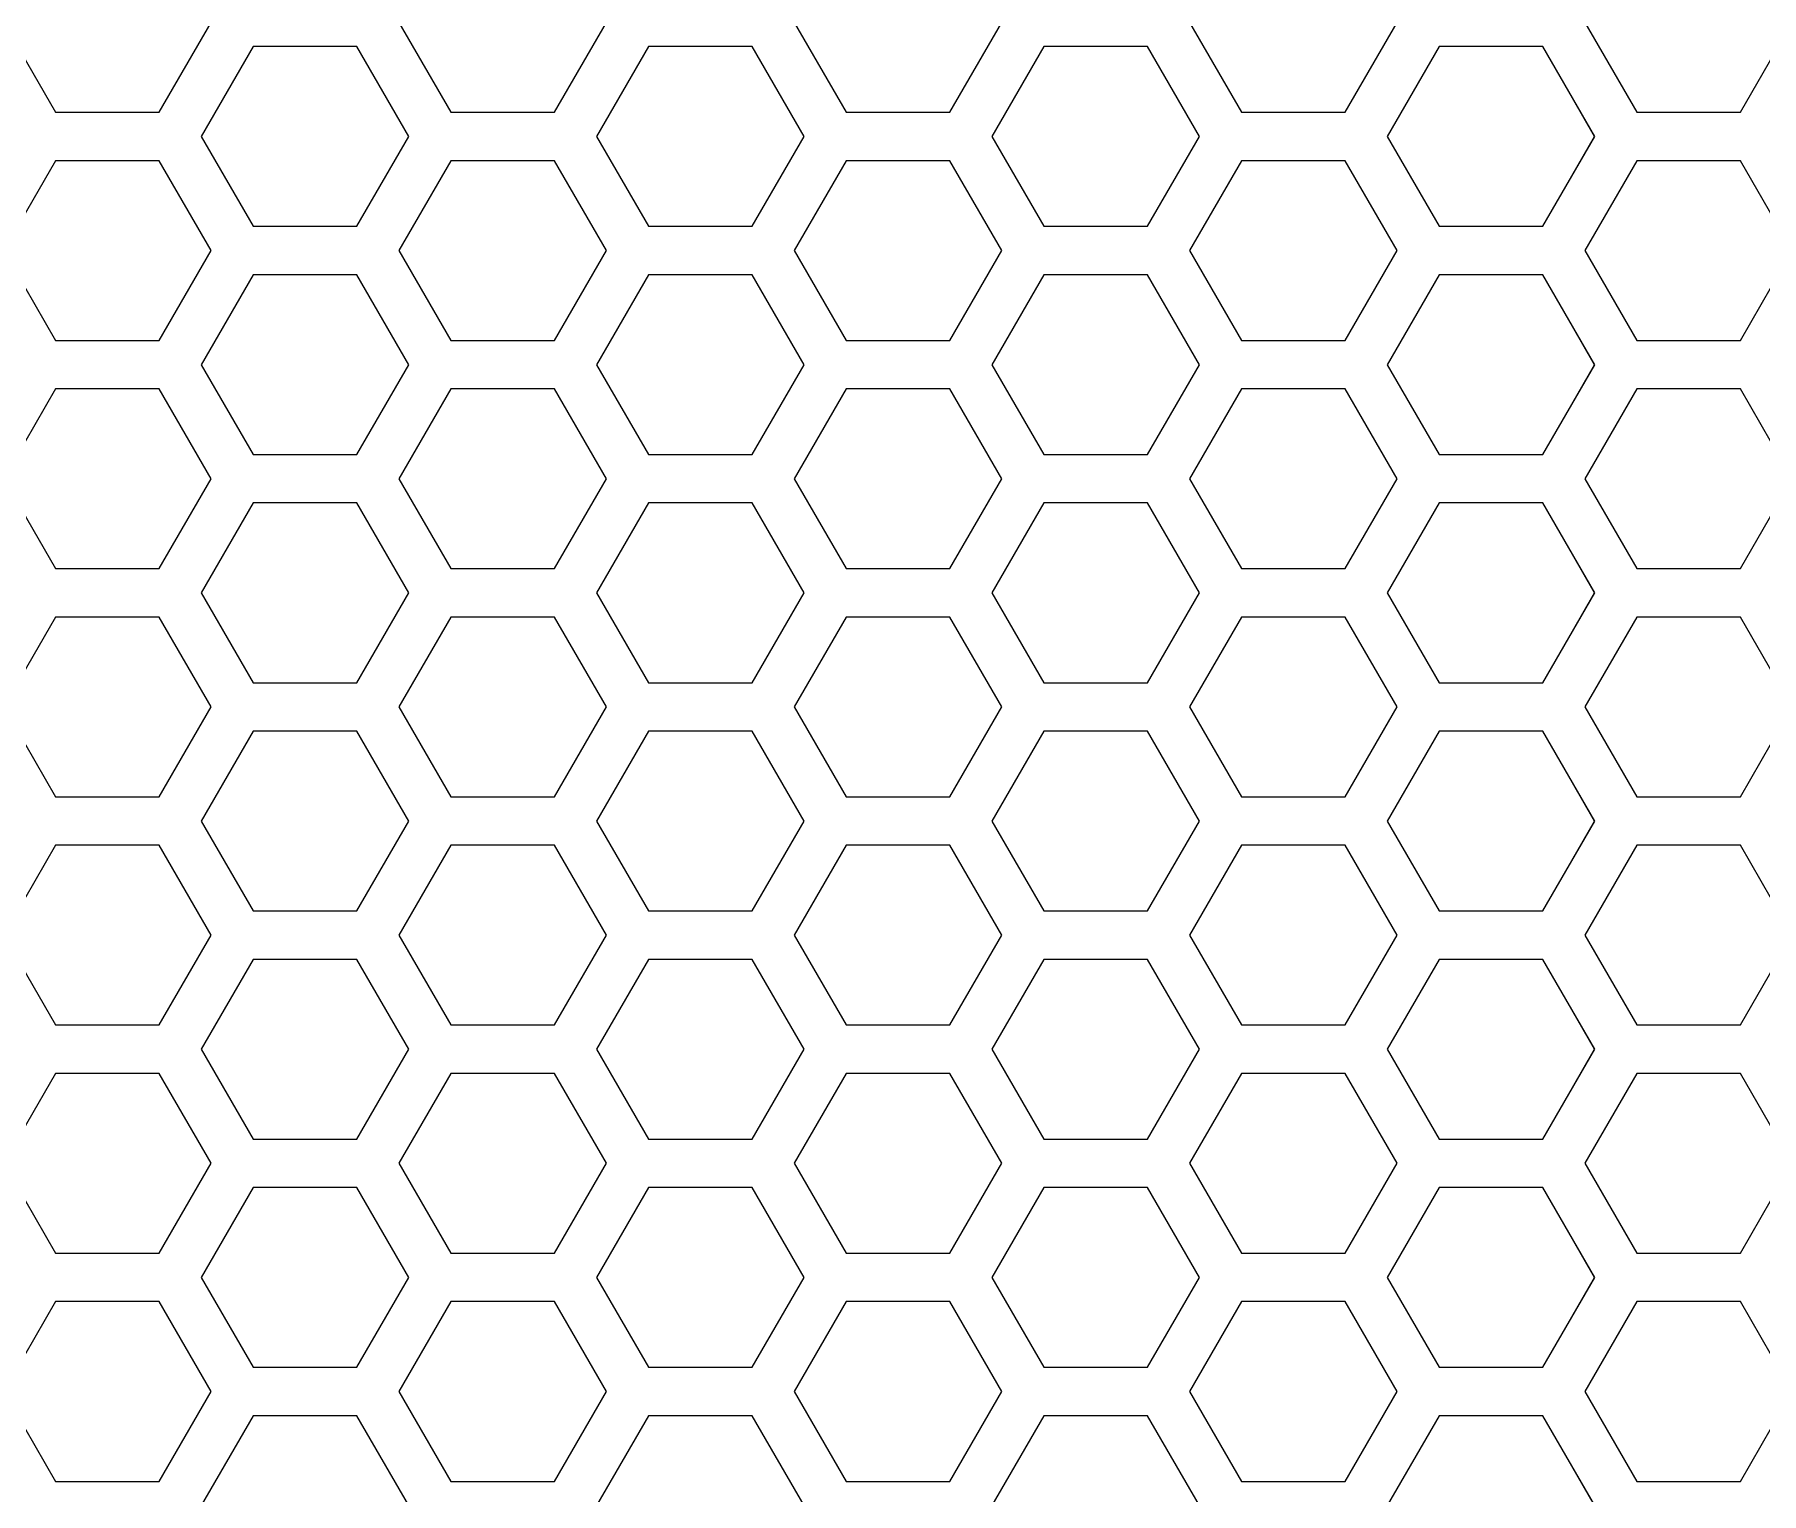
# Model space of a CAD drawing. Header units: millimetres. Extents: x 0 to 140, y -17 to 195.
# Drawn here: x 121.81 to 126.341, y 162.184 to 166.013 of the extents above; entities that cross this region are included whole.
import ezdxf

# ---------------------------------------------------------------- set-up
doc = ezdxf.new("R2010")
doc.units = ezdxf.units.MM
doc.layers.add('4203-42785_1_0', color=7, linetype='Continuous')

# ---------------------------------------------------------------- blocks, each defined once
blk = doc.blocks.new('a')
at = {"layer": '4203-42785_1_0', "color": 0, "linetype": 'ByBlock', "lineweight": 9}
for p, q in [((1507.2261, 474.2424), (1507.3328, 474.0575)), ((1507.5463, 474.0575), (1507.653, 474.2424)), ((1508.0394, 474.2424), (1508.1461, 474.0575)), ((1508.3595, 474.0575), (1508.4662, 474.2424)), ((1508.8527, 474.2424), (1508.9594, 474.0575)), ((1509.1728, 474.0575), (1509.2795, 474.2424)), ((1509.6659, 474.2424), (1509.7726, 474.0575)), ((1509.9861, 474.0575), (1510.0928, 474.2424)), ((1511.2925, 474.2424), (1511.3992, 474.0575)), ((1511.6126, 474.0575), (1511.7193, 474.2424)), ((1512.1057, 474.2424), (1512.2124, 474.0575)), ((1512.4259, 474.0575), (1512.5326, 474.2424)), ((1512.919, 474.2424), (1513.0257, 474.0575)), ((1513.2391, 474.0575), (1513.3458, 474.2424)), ((1513.7322, 474.2424), (1513.8389, 474.0575)), ((1514.0523, 474.0575), (1514.1591, 474.2424)), ((1514.5455, 474.2424), (1514.6522, 474.0575)), ((1514.8656, 474.0575), (1514.9724, 474.2424)), ((1506.9262, 474.1925), (1506.8194, 474.0076)), ((1507.1396, 474.1925), (1506.9262, 474.1925)), ((1507.2464, 474.0076), (1507.1396, 474.1925)), ((1507.7395, 474.1925), (1507.6327, 474.0076)), ((1507.9529, 474.1925), (1507.7395, 474.1925)), ((1508.0596, 474.0076), (1507.9529, 474.1925)), ((1508.5527, 474.1925), (1508.446, 474.0076)), ((1508.7661, 474.1925), (1508.5527, 474.1925)), ((1508.8728, 474.0076), (1508.7661, 474.1925)), ((1509.366, 474.1925), (1509.2593, 474.0076)), ((1509.5794, 474.1925), (1509.366, 474.1925)), ((1509.6862, 474.0076), (1509.5794, 474.1925)), ((1511.8058, 474.1925), (1511.6991, 474.0076)), ((1512.0192, 474.1925), (1511.8058, 474.1925)), ((1512.1259, 474.0076), (1512.0192, 474.1925)), ((1512.6191, 474.1925), (1512.5124, 474.0076)), ((1512.8325, 474.1925), (1512.6191, 474.1925)), ((1512.9393, 474.0076), (1512.8325, 474.1925)), ((1513.4323, 474.1925), (1513.3256, 474.0076)), ((1513.6457, 474.1925), (1513.4323, 474.1925)), ((1513.7524, 474.0076), (1513.6457, 474.1925)), ((1514.2456, 474.1925), (1514.1389, 474.0076)), ((1514.459, 474.1925), (1514.2456, 474.1925)), ((1514.5657, 474.0076), (1514.459, 474.1925)), ((1507.3328, 474.0575), (1507.5463, 474.0575)), ((1508.1461, 474.0575), (1508.3595, 474.0575)), ((1508.9594, 474.0575), (1509.1728, 474.0575)), ((1509.7726, 474.0575), (1509.9861, 474.0575)), ((1511.3992, 474.0575), (1511.6126, 474.0575)), ((1512.2124, 474.0575), (1512.4259, 474.0575)), ((1513.0257, 474.0575), (1513.2391, 474.0575)), ((1513.8389, 474.0575), (1514.0523, 474.0575)), ((1514.6522, 474.0575), (1514.8656, 474.0575)), ((1506.8194, 474.0076), (1506.9262, 473.8227)), ((1507.1396, 473.8227), (1507.2464, 474.0076)), ((1507.6327, 474.0076), (1507.7395, 473.8227)), ((1507.9529, 473.8227), (1508.0596, 474.0076)), ((1508.446, 474.0076), (1508.5527, 473.8227)), ((1508.7661, 473.8227), (1508.8728, 474.0076)), ((1509.2593, 474.0076), (1509.366, 473.8227)), ((1509.5794, 473.8227), (1509.6862, 474.0076)), ((1511.6991, 474.0076), (1511.8058, 473.8227)), ((1512.0192, 473.8227), (1512.1259, 474.0076)), ((1512.5124, 474.0076), (1512.6191, 473.8227)), ((1512.8325, 473.8227), (1512.9393, 474.0076)), ((1513.3256, 474.0076), (1513.4323, 473.8227)), ((1513.6457, 473.8227), (1513.7524, 474.0076)), ((1514.1389, 474.0076), (1514.2456, 473.8227)), ((1514.459, 473.8227), (1514.5657, 474.0076)), ((1507.3328, 473.9577), (1507.2261, 473.7728)), ((1507.5463, 473.9577), (1507.3328, 473.9577)), ((1507.653, 473.7728), (1507.5463, 473.9577)), ((1508.1461, 473.9577), (1508.0394, 473.7728)), ((1508.3595, 473.9577), (1508.1461, 473.9577)), ((1508.4662, 473.7728), (1508.3595, 473.9577)), ((1508.9594, 473.9577), (1508.8527, 473.7728)), ((1509.1728, 473.9577), (1508.9594, 473.9577)), ((1509.2795, 473.7728), (1509.1728, 473.9577)), ((1509.7726, 473.9577), (1509.6659, 473.7728)), ((1509.9861, 473.9577), (1509.7726, 473.9577)), ((1510.0928, 473.7728), (1509.9861, 473.9577)), ((1511.3992, 473.9577), (1511.2925, 473.7728)), ((1511.6126, 473.9577), (1511.3992, 473.9577)), ((1511.7193, 473.7728), (1511.6126, 473.9577)), ((1512.2124, 473.9577), (1512.1057, 473.7728)), ((1512.4259, 473.9577), (1512.2124, 473.9577)), ((1512.5326, 473.7728), (1512.4259, 473.9577)), ((1513.0257, 473.9577), (1512.919, 473.7728)), ((1513.2391, 473.9577), (1513.0257, 473.9577)), ((1513.3458, 473.7728), (1513.2391, 473.9577)), ((1513.8389, 473.9577), (1513.7322, 473.7728)), ((1514.0523, 473.9577), (1513.8389, 473.9577)), ((1514.1591, 473.7728), (1514.0523, 473.9577)), ((1514.6522, 473.9577), (1514.5455, 473.7728)), ((1514.8656, 473.9577), (1514.6522, 473.9577)), ((1514.9724, 473.7728), (1514.8656, 473.9577)), ((1506.9262, 473.8227), (1507.1396, 473.8227)), ((1507.7395, 473.8227), (1507.9529, 473.8227)), ((1508.5527, 473.8227), (1508.7661, 473.8227)), ((1509.366, 473.8227), (1509.5794, 473.8227)), ((1511.8058, 473.8227), (1512.0192, 473.8227)), ((1512.6191, 473.8227), (1512.8325, 473.8227)), ((1513.4323, 473.8227), (1513.6457, 473.8227)), ((1514.2456, 473.8227), (1514.459, 473.8227)), ((1507.2261, 473.7728), (1507.3328, 473.588)), ((1507.5463, 473.588), (1507.653, 473.7728)), ((1508.0394, 473.7728), (1508.1461, 473.588)), ((1508.3595, 473.588), (1508.4662, 473.7728)), ((1508.8527, 473.7728), (1508.9594, 473.588)), ((1509.1728, 473.588), (1509.2795, 473.7728)), ((1509.6659, 473.7728), (1509.7726, 473.588)), ((1509.9861, 473.588), (1510.0928, 473.7728)), ((1511.2925, 473.7728), (1511.3992, 473.588)), ((1511.6126, 473.588), (1511.7193, 473.7728)), ((1512.1057, 473.7728), (1512.2124, 473.588)), ((1512.4259, 473.588), (1512.5326, 473.7728)), ((1512.919, 473.7728), (1513.0257, 473.588)), ((1513.2391, 473.588), (1513.3458, 473.7728)), ((1513.7322, 473.7728), (1513.8389, 473.588)), ((1514.0523, 473.588), (1514.1591, 473.7728)), ((1514.5455, 473.7728), (1514.6522, 473.588)), ((1514.8656, 473.588), (1514.9724, 473.7728)), ((1506.9262, 473.7229), (1506.8194, 473.538)), ((1507.1396, 473.7229), (1506.9262, 473.7229)), ((1507.2464, 473.538), (1507.1396, 473.7229)), ((1507.7395, 473.7229), (1507.6327, 473.538)), ((1507.9529, 473.7229), (1507.7395, 473.7229)), ((1508.0596, 473.538), (1507.9529, 473.7229)), ((1508.5527, 473.7229), (1508.446, 473.538)), ((1508.7661, 473.7229), (1508.5527, 473.7229)), ((1508.8728, 473.538), (1508.7661, 473.7229)), ((1509.366, 473.7229), (1509.2593, 473.538)), ((1509.5794, 473.7229), (1509.366, 473.7229)), ((1509.6862, 473.538), (1509.5794, 473.7229)), ((1511.8058, 473.7229), (1511.6991, 473.538)), ((1512.0192, 473.7229), (1511.8058, 473.7229)), ((1512.1259, 473.538), (1512.0192, 473.7229)), ((1512.6191, 473.7229), (1512.5124, 473.538)), ((1512.8325, 473.7229), (1512.6191, 473.7229)), ((1512.9393, 473.538), (1512.8325, 473.7229)), ((1513.4323, 473.7229), (1513.3256, 473.538)), ((1513.6457, 473.7229), (1513.4323, 473.7229)), ((1513.7524, 473.538), (1513.6457, 473.7229)), ((1514.2456, 473.7229), (1514.1389, 473.538)), ((1514.459, 473.7229), (1514.2456, 473.7229)), ((1514.5657, 473.538), (1514.459, 473.7229)), ((1507.3328, 473.588), (1507.5463, 473.588)), ((1508.1461, 473.588), (1508.3595, 473.588)), ((1508.9594, 473.588), (1509.1728, 473.588)), ((1509.7726, 473.588), (1509.9861, 473.588)), ((1511.3992, 473.588), (1511.6126, 473.588)), ((1512.2124, 473.588), (1512.4259, 473.588)), ((1513.0257, 473.588), (1513.2391, 473.588)), ((1513.8389, 473.588), (1514.0523, 473.588)), ((1514.6522, 473.588), (1514.8656, 473.588)), ((1506.8194, 473.538), (1506.9262, 473.3532)), ((1507.1396, 473.3532), (1507.2464, 473.538)), ((1507.6327, 473.538), (1507.7395, 473.3532)), ((1507.9529, 473.3532), (1508.0596, 473.538)), ((1508.446, 473.538), (1508.5527, 473.3532)), ((1508.7661, 473.3532), (1508.8728, 473.538)), ((1509.2593, 473.538), (1509.366, 473.3532)), ((1509.5794, 473.3532), (1509.6862, 473.538)), ((1511.6991, 473.538), (1511.8058, 473.3532)), ((1512.0192, 473.3532), (1512.1259, 473.538)), ((1512.5124, 473.538), (1512.6191, 473.3532)), ((1512.8325, 473.3532), (1512.9393, 473.538)), ((1513.3256, 473.538), (1513.4323, 473.3532)), ((1513.6457, 473.3532), (1513.7524, 473.538)), ((1514.1389, 473.538), (1514.2456, 473.3532)), ((1514.459, 473.3532), (1514.5657, 473.538)), ((1507.3328, 473.4881), (1507.2261, 473.3033)), ((1507.5463, 473.4881), (1507.3328, 473.4881)), ((1507.653, 473.3033), (1507.5463, 473.4881)), ((1508.1461, 473.4881), (1508.0394, 473.3033)), ((1508.3595, 473.4881), (1508.1461, 473.4881)), ((1508.4662, 473.3033), (1508.3595, 473.4881)), ((1508.9594, 473.4881), (1508.8527, 473.3033)), ((1509.1728, 473.4881), (1508.9594, 473.4881)), ((1509.2795, 473.3033), (1509.1728, 473.4881)), ((1509.7726, 473.4881), (1509.6659, 473.3033)), ((1509.9861, 473.4881), (1509.7726, 473.4881)), ((1510.0928, 473.3033), (1509.9861, 473.4881)), ((1511.3992, 473.4881), (1511.2925, 473.3033)), ((1511.6126, 473.4881), (1511.3992, 473.4881)), ((1511.7193, 473.3033), (1511.6126, 473.4881)), ((1512.2124, 473.4881), (1512.1057, 473.3033)), ((1512.4259, 473.4881), (1512.2124, 473.4881)), ((1512.5326, 473.3033), (1512.4259, 473.4881)), ((1513.0257, 473.4881), (1512.919, 473.3033)), ((1513.2391, 473.4881), (1513.0257, 473.4881)), ((1513.3458, 473.3033), (1513.2391, 473.4881)), ((1513.8389, 473.4881), (1513.7322, 473.3033)), ((1514.0523, 473.4881), (1513.8389, 473.4881)), ((1514.1591, 473.3033), (1514.0523, 473.4881)), ((1514.6522, 473.4881), (1514.5455, 473.3033)), ((1514.8656, 473.4881), (1514.6522, 473.4881)), ((1514.9724, 473.3033), (1514.8656, 473.4881)), ((1506.9262, 473.3532), (1507.1396, 473.3532)), ((1507.7395, 473.3532), (1507.9529, 473.3532)), ((1508.5527, 473.3532), (1508.7661, 473.3532)), ((1509.366, 473.3532), (1509.5794, 473.3532)), ((1511.8058, 473.3532), (1512.0192, 473.3532)), ((1512.6191, 473.3532), (1512.8325, 473.3532)), ((1513.4323, 473.3532), (1513.6457, 473.3532)), ((1514.2456, 473.3532), (1514.459, 473.3532)), ((1507.2261, 473.3033), (1507.3328, 473.1184)), ((1507.5463, 473.1184), (1507.653, 473.3033)), ((1508.0394, 473.3033), (1508.1461, 473.1184)), ((1508.3595, 473.1184), (1508.4662, 473.3033)), ((1508.8527, 473.3033), (1508.9594, 473.1184)), ((1509.1728, 473.1184), (1509.2795, 473.3033)), ((1509.6659, 473.3033), (1509.7726, 473.1184)), ((1509.9861, 473.1184), (1510.0928, 473.3033)), ((1511.2925, 473.3033), (1511.3992, 473.1184)), ((1511.6126, 473.1184), (1511.7193, 473.3033)), ((1512.1057, 473.3033), (1512.2124, 473.1184)), ((1512.4259, 473.1184), (1512.5326, 473.3033)), ((1512.919, 473.3033), (1513.0257, 473.1184)), ((1513.2391, 473.1184), (1513.3458, 473.3033)), ((1513.7322, 473.3033), (1513.8389, 473.1184)), ((1514.0523, 473.1184), (1514.1591, 473.3033)), ((1514.5455, 473.3033), (1514.6522, 473.1184)), ((1514.8656, 473.1184), (1514.9724, 473.3033)), ((1506.9262, 473.2534), (1506.8194, 473.0685)), ((1507.1396, 473.2534), (1506.9262, 473.2534)), ((1507.2464, 473.0685), (1507.1396, 473.2534)), ((1507.7395, 473.2534), (1507.6327, 473.0685)), ((1507.9529, 473.2534), (1507.7395, 473.2534)), ((1508.0596, 473.0685), (1507.9529, 473.2534)), ((1508.5527, 473.2534), (1508.446, 473.0685)), ((1508.7661, 473.2534), (1508.5527, 473.2534)), ((1508.8728, 473.0685), (1508.7661, 473.2534)), ((1509.366, 473.2534), (1509.2593, 473.0685)), ((1509.5794, 473.2534), (1509.366, 473.2534)), ((1509.6862, 473.0685), (1509.5794, 473.2534)), ((1511.8058, 473.2534), (1511.6991, 473.0685)), ((1512.0192, 473.2534), (1511.8058, 473.2534)), ((1512.1259, 473.0685), (1512.0192, 473.2534)), ((1512.6191, 473.2534), (1512.5124, 473.0685)), ((1512.8325, 473.2534), (1512.6191, 473.2534)), ((1512.9393, 473.0685), (1512.8325, 473.2534)), ((1513.4323, 473.2534), (1513.3256, 473.0685)), ((1513.6457, 473.2534), (1513.4323, 473.2534)), ((1513.7524, 473.0685), (1513.6457, 473.2534)), ((1514.2456, 473.2534), (1514.1389, 473.0685)), ((1514.459, 473.2534), (1514.2456, 473.2534)), ((1514.5657, 473.0685), (1514.459, 473.2534)), ((1507.3328, 473.1184), (1507.5463, 473.1184)), ((1508.1461, 473.1184), (1508.3595, 473.1184)), ((1508.9594, 473.1184), (1509.1728, 473.1184)), ((1509.7726, 473.1184), (1509.9861, 473.1184)), ((1511.3992, 473.1184), (1511.6126, 473.1184)), ((1512.2124, 473.1184), (1512.4259, 473.1184)), ((1513.0257, 473.1184), (1513.2391, 473.1184)), ((1513.8389, 473.1184), (1514.0523, 473.1184)), ((1514.6522, 473.1184), (1514.8656, 473.1184)), ((1506.8194, 473.0685), (1506.9262, 472.8836)), ((1507.1396, 472.8836), (1507.2464, 473.0685)), ((1507.6327, 473.0685), (1507.7395, 472.8836)), ((1507.9529, 472.8836), (1508.0596, 473.0685)), ((1508.446, 473.0685), (1508.5527, 472.8836)), ((1508.7661, 472.8836), (1508.8728, 473.0685)), ((1509.2593, 473.0685), (1509.366, 472.8836)), ((1509.5794, 472.8836), (1509.6862, 473.0685)), ((1511.6991, 473.0685), (1511.8058, 472.8836)), ((1512.0192, 472.8836), (1512.1259, 473.0685)), ((1512.5124, 473.0685), (1512.6191, 472.8836)), ((1512.8325, 472.8836), (1512.9393, 473.0685)), ((1513.3256, 473.0685), (1513.4323, 472.8836)), ((1513.6457, 472.8836), (1513.7524, 473.0685)), ((1514.1389, 473.0685), (1514.2456, 472.8836)), ((1514.459, 472.8836), (1514.5657, 473.0685)), ((1507.3328, 473.0186), (1507.2261, 472.8337)), ((1507.5463, 473.0186), (1507.3328, 473.0186)), ((1507.653, 472.8337), (1507.5463, 473.0186)), ((1508.1461, 473.0186), (1508.0394, 472.8337)), ((1508.3595, 473.0186), (1508.1461, 473.0186)), ((1508.4662, 472.8337), (1508.3595, 473.0186)), ((1508.9594, 473.0186), (1508.8527, 472.8337)), ((1509.1728, 473.0186), (1508.9594, 473.0186)), ((1509.2795, 472.8337), (1509.1728, 473.0186)), ((1509.7726, 473.0186), (1509.6659, 472.8337)), ((1509.9861, 473.0186), (1509.7726, 473.0186)), ((1510.0928, 472.8337), (1509.9861, 473.0186)), ((1511.3992, 473.0186), (1511.2925, 472.8337)), ((1511.6126, 473.0186), (1511.3992, 473.0186)), ((1511.7193, 472.8337), (1511.6126, 473.0186)), ((1512.2124, 473.0186), (1512.1057, 472.8337)), ((1512.4259, 473.0186), (1512.2124, 473.0186)), ((1512.5326, 472.8337), (1512.4259, 473.0186)), ((1513.0257, 473.0186), (1512.919, 472.8337)), ((1513.2391, 473.0186), (1513.0257, 473.0186)), ((1513.3458, 472.8337), (1513.2391, 473.0186)), ((1513.8389, 473.0186), (1513.7322, 472.8337)), ((1514.0523, 473.0186), (1513.8389, 473.0186)), ((1514.1591, 472.8337), (1514.0523, 473.0186)), ((1514.6522, 473.0186), (1514.5455, 472.8337)), ((1514.8656, 473.0186), (1514.6522, 473.0186)), ((1514.9724, 472.8337), (1514.8656, 473.0186)), ((1506.9262, 472.8836), (1507.1396, 472.8836)), ((1507.7395, 472.8836), (1507.9529, 472.8836)), ((1508.5527, 472.8836), (1508.7661, 472.8836)), ((1509.366, 472.8836), (1509.5794, 472.8836)), ((1511.8058, 472.8836), (1512.0192, 472.8836)), ((1512.6191, 472.8836), (1512.8325, 472.8836)), ((1513.4323, 472.8836), (1513.6457, 472.8836)), ((1514.2456, 472.8836), (1514.459, 472.8836)), ((1507.2261, 472.8337), (1507.3328, 472.6489)), ((1507.5463, 472.6489), (1507.653, 472.8337)), ((1508.0394, 472.8337), (1508.1461, 472.6489)), ((1508.3595, 472.6489), (1508.4662, 472.8337)), ((1508.8527, 472.8337), (1508.9594, 472.6489)), ((1509.1728, 472.6489), (1509.2795, 472.8337)), ((1509.6659, 472.8337), (1509.7726, 472.6489)), ((1509.9861, 472.6489), (1510.0928, 472.8337)), ((1511.2925, 472.8337), (1511.3992, 472.6489)), ((1511.6126, 472.6489), (1511.7193, 472.8337)), ((1512.1057, 472.8337), (1512.2124, 472.6489)), ((1512.4259, 472.6489), (1512.5326, 472.8337)), ((1512.919, 472.8337), (1513.0257, 472.6489)), ((1513.2391, 472.6489), (1513.3458, 472.8337)), ((1513.7322, 472.8337), (1513.8389, 472.6489)), ((1514.0523, 472.6489), (1514.1591, 472.8337)), ((1514.5455, 472.8337), (1514.6522, 472.6489)), ((1514.8656, 472.6489), (1514.9724, 472.8337)), ((1506.9262, 472.7838), (1506.8194, 472.599)), ((1507.1396, 472.7838), (1506.9262, 472.7838)), ((1507.2464, 472.599), (1507.1396, 472.7838)), ((1507.7395, 472.7838), (1507.6327, 472.599)), ((1507.9529, 472.7838), (1507.7395, 472.7838)), ((1508.0596, 472.599), (1507.9529, 472.7838)), ((1508.5527, 472.7838), (1508.446, 472.599)), ((1508.7661, 472.7838), (1508.5527, 472.7838)), ((1508.8728, 472.599), (1508.7661, 472.7838)), ((1509.366, 472.7838), (1509.2593, 472.599)), ((1509.5794, 472.7838), (1509.366, 472.7838)), ((1509.6862, 472.599), (1509.5794, 472.7838)), ((1511.8058, 472.7838), (1511.6991, 472.599)), ((1512.0192, 472.7838), (1511.8058, 472.7838)), ((1512.1259, 472.599), (1512.0192, 472.7838)), ((1512.6191, 472.7838), (1512.5124, 472.599)), ((1512.8325, 472.7838), (1512.6191, 472.7838)), ((1512.9393, 472.599), (1512.8325, 472.7838)), ((1513.4323, 472.7838), (1513.3256, 472.599)), ((1513.6457, 472.7838), (1513.4323, 472.7838)), ((1513.7524, 472.599), (1513.6457, 472.7838)), ((1514.2456, 472.7838), (1514.1389, 472.599)), ((1514.459, 472.7838), (1514.2456, 472.7838)), ((1514.5657, 472.599), (1514.459, 472.7838)), ((1507.3328, 472.6489), (1507.5463, 472.6489)), ((1508.1461, 472.6489), (1508.3595, 472.6489)), ((1508.9594, 472.6489), (1509.1728, 472.6489)), ((1509.7726, 472.6489), (1509.9861, 472.6489)), ((1511.3992, 472.6489), (1511.6126, 472.6489)), ((1512.2124, 472.6489), (1512.4259, 472.6489)), ((1513.0257, 472.6489), (1513.2391, 472.6489)), ((1513.8389, 472.6489), (1514.0523, 472.6489)), ((1514.6522, 472.6489), (1514.8656, 472.6489)), ((1506.8194, 472.599), (1506.9262, 472.4141)), ((1507.1396, 472.4141), (1507.2464, 472.599)), ((1507.6327, 472.599), (1507.7395, 472.4141)), ((1507.9529, 472.4141), (1508.0596, 472.599)), ((1508.446, 472.599), (1508.5527, 472.4141)), ((1508.7661, 472.4141), (1508.8728, 472.599)), ((1509.2593, 472.599), (1509.366, 472.4141)), ((1509.5794, 472.4141), (1509.6862, 472.599)), ((1511.6991, 472.599), (1511.8058, 472.4141)), ((1512.0192, 472.4141), (1512.1259, 472.599)), ((1512.5124, 472.599), (1512.6191, 472.4141)), ((1512.8325, 472.4141), (1512.9393, 472.599)), ((1513.3256, 472.599), (1513.4323, 472.4141)), ((1513.6457, 472.4141), (1513.7524, 472.599)), ((1514.1389, 472.599), (1514.2456, 472.4141)), ((1514.459, 472.4141), (1514.5657, 472.599)), ((1507.3328, 472.5491), (1507.2261, 472.3642)), ((1507.5463, 472.5491), (1507.3328, 472.5491)), ((1507.653, 472.3642), (1507.5463, 472.5491)), ((1508.1461, 472.5491), (1508.0394, 472.3642)), ((1508.3595, 472.5491), (1508.1461, 472.5491)), ((1508.4662, 472.3642), (1508.3595, 472.5491)), ((1508.9594, 472.5491), (1508.8527, 472.3642)), ((1509.1728, 472.5491), (1508.9594, 472.5491)), ((1509.2795, 472.3642), (1509.1728, 472.5491)), ((1509.7726, 472.5491), (1509.6659, 472.3642)), ((1509.9861, 472.5491), (1509.7726, 472.5491)), ((1510.0928, 472.3642), (1509.9861, 472.5491)), ((1511.3992, 472.5491), (1511.2925, 472.3642)), ((1511.6126, 472.5491), (1511.3992, 472.5491)), ((1511.7193, 472.3642), (1511.6126, 472.5491)), ((1512.2124, 472.5491), (1512.1057, 472.3642)), ((1512.4259, 472.5491), (1512.2124, 472.5491)), ((1512.5326, 472.3642), (1512.4259, 472.5491)), ((1513.0257, 472.5491), (1512.919, 472.3642)), ((1513.2391, 472.5491), (1513.0257, 472.5491)), ((1513.3458, 472.3642), (1513.2391, 472.5491)), ((1513.8389, 472.5491), (1513.7322, 472.3642)), ((1514.0523, 472.5491), (1513.8389, 472.5491)), ((1514.1591, 472.3642), (1514.0523, 472.5491)), ((1514.6522, 472.5491), (1514.5455, 472.3642)), ((1514.8656, 472.5491), (1514.6522, 472.5491)), ((1514.9724, 472.3642), (1514.8656, 472.5491)), ((1506.9262, 472.4141), (1507.1396, 472.4141)), ((1507.7395, 472.4141), (1507.9529, 472.4141)), ((1508.5527, 472.4141), (1508.7661, 472.4141)), ((1509.366, 472.4141), (1509.5794, 472.4141)), ((1511.8058, 472.4141), (1512.0192, 472.4141)), ((1512.6191, 472.4141), (1512.8325, 472.4141)), ((1513.4323, 472.4141), (1513.6457, 472.4141)), ((1514.2456, 472.4141), (1514.459, 472.4141)), ((1507.2261, 472.3642), (1507.3328, 472.1793)), ((1507.5463, 472.1793), (1507.653, 472.3642)), ((1508.0394, 472.3642), (1508.1461, 472.1793)), ((1508.3595, 472.1793), (1508.4662, 472.3642)), ((1508.8527, 472.3642), (1508.9594, 472.1793)), ((1509.1728, 472.1793), (1509.2795, 472.3642)), ((1509.6659, 472.3642), (1509.7726, 472.1793)), ((1509.9861, 472.1793), (1510.0928, 472.3642)), ((1511.2925, 472.3642), (1511.3992, 472.1793)), ((1511.6126, 472.1793), (1511.7193, 472.3642)), ((1512.1057, 472.3642), (1512.2124, 472.1793)), ((1512.4259, 472.1793), (1512.5326, 472.3642)), ((1512.919, 472.3642), (1513.0257, 472.1793)), ((1513.2391, 472.1793), (1513.3458, 472.3642)), ((1513.7322, 472.3642), (1513.8389, 472.1793)), ((1514.0523, 472.1793), (1514.1591, 472.3642)), ((1514.5455, 472.3642), (1514.6522, 472.1793)), ((1514.8656, 472.1793), (1514.9724, 472.3642)), ((1506.9262, 472.3143), (1506.8194, 472.1294)), ((1507.1396, 472.3143), (1506.9262, 472.3143)), ((1507.2464, 472.1294), (1507.1396, 472.3143)), ((1507.7395, 472.3143), (1507.6327, 472.1294)), ((1507.9529, 472.3143), (1507.7395, 472.3143)), ((1508.0596, 472.1294), (1507.9529, 472.3143)), ((1508.5527, 472.3143), (1508.446, 472.1294)), ((1508.7661, 472.3143), (1508.5527, 472.3143)), ((1508.8728, 472.1294), (1508.7661, 472.3143)), ((1509.366, 472.3143), (1509.2593, 472.1294)), ((1509.5794, 472.3143), (1509.366, 472.3143)), ((1509.6862, 472.1294), (1509.5794, 472.3143)), ((1511.8058, 472.3143), (1511.6991, 472.1294)), ((1512.0192, 472.3143), (1511.8058, 472.3143)), ((1512.1259, 472.1294), (1512.0192, 472.3143)), ((1512.6191, 472.3143), (1512.5124, 472.1294)), ((1512.8325, 472.3143), (1512.6191, 472.3143)), ((1512.9393, 472.1294), (1512.8325, 472.3143)), ((1513.4323, 472.3143), (1513.3256, 472.1294)), ((1513.6457, 472.3143), (1513.4323, 472.3143)), ((1513.7524, 472.1294), (1513.6457, 472.3143)), ((1514.2456, 472.3143), (1514.1389, 472.1294)), ((1514.459, 472.3143), (1514.2456, 472.3143)), ((1514.5657, 472.1294), (1514.459, 472.3143)), ((1507.3328, 472.1793), (1507.5463, 472.1793)), ((1508.1461, 472.1793), (1508.3595, 472.1793)), ((1508.9594, 472.1793), (1509.1728, 472.1793)), ((1509.7726, 472.1793), (1509.9861, 472.1793)), ((1511.3992, 472.1793), (1511.6126, 472.1793)), ((1512.2124, 472.1793), (1512.4259, 472.1793)), ((1513.0257, 472.1793), (1513.2391, 472.1793)), ((1513.8389, 472.1793), (1514.0523, 472.1793)), ((1514.6522, 472.1793), (1514.8656, 472.1793)), ((1506.8194, 472.1294), (1506.9262, 471.9446)), ((1507.1396, 471.9446), (1507.2464, 472.1294)), ((1507.6327, 472.1294), (1507.7395, 471.9446)), ((1507.9529, 471.9446), (1508.0596, 472.1294)), ((1508.446, 472.1294), (1508.5527, 471.9446)), ((1508.7661, 471.9446), (1508.8728, 472.1294)), ((1509.2593, 472.1294), (1509.366, 471.9446)), ((1509.5794, 471.9446), (1509.6862, 472.1294)), ((1511.6991, 472.1294), (1511.8058, 471.9446)), ((1512.0192, 471.9446), (1512.1259, 472.1294)), ((1512.5124, 472.1294), (1512.6191, 471.9446)), ((1512.8325, 471.9446), (1512.9393, 472.1294)), ((1513.3256, 472.1294), (1513.4323, 471.9446)), ((1513.6457, 471.9446), (1513.7524, 472.1294)), ((1514.1389, 472.1294), (1514.2456, 471.9446)), ((1514.459, 471.9446), (1514.5657, 472.1294)), ((1507.3328, 472.0795), (1507.2261, 471.8946)), ((1507.5463, 472.0795), (1507.3328, 472.0795)), ((1507.653, 471.8946), (1507.5463, 472.0795)), ((1508.1461, 472.0795), (1508.0394, 471.8946)), ((1508.3595, 472.0795), (1508.1461, 472.0795)), ((1508.4662, 471.8946), (1508.3595, 472.0795)), ((1508.9594, 472.0795), (1508.8527, 471.8946)), ((1509.1728, 472.0795), (1508.9594, 472.0795)), ((1509.2795, 471.8946), (1509.1728, 472.0795)), ((1509.7726, 472.0795), (1509.6659, 471.8946)), ((1509.9861, 472.0795), (1509.7726, 472.0795)), ((1510.0928, 471.8946), (1509.9861, 472.0795)), ((1511.3992, 472.0795), (1511.2925, 471.8946)), ((1511.6126, 472.0795), (1511.3992, 472.0795)), ((1511.7193, 471.8946), (1511.6126, 472.0795)), ((1512.2124, 472.0795), (1512.1057, 471.8946)), ((1512.4259, 472.0795), (1512.2124, 472.0795)), ((1512.5326, 471.8946), (1512.4259, 472.0795)), ((1513.0257, 472.0795), (1512.919, 471.8946)), ((1513.2391, 472.0795), (1513.0257, 472.0795)), ((1513.3458, 471.8946), (1513.2391, 472.0795)), ((1513.8389, 472.0795), (1513.7322, 471.8946)), ((1514.0523, 472.0795), (1513.8389, 472.0795)), ((1514.1591, 471.8946), (1514.0523, 472.0795)), ((1514.6522, 472.0795), (1514.5455, 471.8946)), ((1514.8656, 472.0795), (1514.6522, 472.0795)), ((1514.9724, 471.8946), (1514.8656, 472.0795)), ((1506.9262, 471.9446), (1507.1396, 471.9446)), ((1507.7395, 471.9446), (1507.9529, 471.9446)), ((1508.5527, 471.9446), (1508.7661, 471.9446)), ((1509.366, 471.9446), (1509.5794, 471.9446)), ((1511.8058, 471.9446), (1512.0192, 471.9446)), ((1512.6191, 471.9446), (1512.8325, 471.9446)), ((1513.4323, 471.9446), (1513.6457, 471.9446)), ((1514.2456, 471.9446), (1514.459, 471.9446)), ((1507.2261, 471.8946), (1507.3328, 471.7098)), ((1507.5463, 471.7098), (1507.653, 471.8946)), ((1508.0394, 471.8946), (1508.1461, 471.7098)), ((1508.3595, 471.7098), (1508.4662, 471.8946)), ((1508.8527, 471.8946), (1508.9594, 471.7098)), ((1509.1728, 471.7098), (1509.2795, 471.8946)), ((1509.6659, 471.8946), (1509.7726, 471.7098)), ((1509.9861, 471.7098), (1510.0928, 471.8946)), ((1511.2925, 471.8946), (1511.3992, 471.7098)), ((1511.6126, 471.7098), (1511.7193, 471.8946)), ((1512.1057, 471.8946), (1512.2124, 471.7098)), ((1512.4259, 471.7098), (1512.5326, 471.8946)), ((1512.919, 471.8946), (1513.0257, 471.7098)), ((1513.2391, 471.7098), (1513.3458, 471.8946)), ((1513.7322, 471.8946), (1513.8389, 471.7098)), ((1514.0523, 471.7098), (1514.1591, 471.8946)), ((1514.5455, 471.8946), (1514.6522, 471.7098)), ((1514.8656, 471.7098), (1514.9724, 471.8946)), ((1506.9262, 471.8447), (1506.8194, 471.6599)), ((1507.1396, 471.8447), (1506.9262, 471.8447)), ((1507.2464, 471.6599), (1507.1396, 471.8447)), ((1507.7395, 471.8447), (1507.6327, 471.6599)), ((1507.9529, 471.8447), (1507.7395, 471.8447)), ((1508.0596, 471.6599), (1507.9529, 471.8447)), ((1508.5527, 471.8447), (1508.446, 471.6599)), ((1508.7661, 471.8447), (1508.5527, 471.8447)), ((1508.8728, 471.6599), (1508.7661, 471.8447)), ((1509.366, 471.8447), (1509.2593, 471.6599)), ((1509.5794, 471.8447), (1509.366, 471.8447)), ((1509.6862, 471.6599), (1509.5794, 471.8447)), ((1511.8058, 471.8447), (1511.6991, 471.6599)), ((1512.0192, 471.8447), (1511.8058, 471.8447)), ((1512.1259, 471.6599), (1512.0192, 471.8447)), ((1512.6191, 471.8447), (1512.5124, 471.6599)), ((1512.8325, 471.8447), (1512.6191, 471.8447)), ((1512.9393, 471.6599), (1512.8325, 471.8447)), ((1513.4323, 471.8447), (1513.3256, 471.6599)), ((1513.6457, 471.8447), (1513.4323, 471.8447)), ((1513.7524, 471.6599), (1513.6457, 471.8447)), ((1514.2456, 471.8447), (1514.1389, 471.6599)), ((1514.459, 471.8447), (1514.2456, 471.8447)), ((1514.5657, 471.6599), (1514.459, 471.8447)), ((1507.3328, 471.7098), (1507.5463, 471.7098)), ((1508.1461, 471.7098), (1508.3595, 471.7098)), ((1508.9594, 471.7098), (1509.1728, 471.7098)), ((1509.7726, 471.7098), (1509.9861, 471.7098)), ((1511.3992, 471.7098), (1511.6126, 471.7098)), ((1512.2124, 471.7098), (1512.4259, 471.7098)), ((1513.0257, 471.7098), (1513.2391, 471.7098)), ((1513.8389, 471.7098), (1514.0523, 471.7098)), ((1514.6522, 471.7098), (1514.8656, 471.7098)), ((1506.8194, 471.6599), (1506.9262, 471.475)), ((1507.1396, 471.475), (1507.2464, 471.6599)), ((1507.6327, 471.6599), (1507.7395, 471.475)), ((1507.9529, 471.475), (1508.0596, 471.6599)), ((1508.446, 471.6599), (1508.5527, 471.475)), ((1508.7661, 471.475), (1508.8728, 471.6599)), ((1509.2593, 471.6599), (1509.366, 471.475)), ((1509.5794, 471.475), (1509.6862, 471.6599)), ((1511.6991, 471.6599), (1511.8058, 471.475)), ((1512.0192, 471.475), (1512.1259, 471.6599)), ((1512.5124, 471.6599), (1512.6191, 471.475)), ((1512.8325, 471.475), (1512.9393, 471.6599)), ((1513.3256, 471.6599), (1513.4323, 471.475)), ((1513.6457, 471.475), (1513.7524, 471.6599)), ((1514.1389, 471.6599), (1514.2456, 471.475)), ((1514.459, 471.475), (1514.5657, 471.6599)), ((1507.3328, 471.61), (1507.2261, 471.4251)), ((1507.5463, 471.61), (1507.3328, 471.61)), ((1507.653, 471.4251), (1507.5463, 471.61)), ((1508.1461, 471.61), (1508.0394, 471.4251)), ((1508.3595, 471.61), (1508.1461, 471.61)), ((1508.4662, 471.4251), (1508.3595, 471.61)), ((1508.9594, 471.61), (1508.8527, 471.4251)), ((1509.1728, 471.61), (1508.9594, 471.61)), ((1509.2795, 471.4251), (1509.1728, 471.61)), ((1509.7726, 471.61), (1509.6659, 471.4251)), ((1509.9861, 471.61), (1509.7726, 471.61)), ((1510.0928, 471.4251), (1509.9861, 471.61)), ((1511.3992, 471.61), (1511.2925, 471.4251)), ((1511.6126, 471.61), (1511.3992, 471.61)), ((1511.7193, 471.4251), (1511.6126, 471.61)), ((1512.2124, 471.61), (1512.1057, 471.4251)), ((1512.4259, 471.61), (1512.2124, 471.61)), ((1512.5326, 471.4251), (1512.4259, 471.61)), ((1513.0257, 471.61), (1512.919, 471.4251)), ((1513.2391, 471.61), (1513.0257, 471.61)), ((1513.3458, 471.4251), (1513.2391, 471.61)), ((1513.8389, 471.61), (1513.7322, 471.4251)), ((1514.0523, 471.61), (1513.8389, 471.61)), ((1514.1591, 471.4251), (1514.0523, 471.61)), ((1514.6522, 471.61), (1514.5455, 471.4251)), ((1514.8656, 471.61), (1514.6522, 471.61)), ((1514.9724, 471.4251), (1514.8656, 471.61)), ((1506.9262, 471.475), (1507.1396, 471.475)), ((1507.7395, 471.475), (1507.9529, 471.475)), ((1508.5527, 471.475), (1508.7661, 471.475)), ((1509.366, 471.475), (1509.5794, 471.475)), ((1511.8058, 471.475), (1512.0192, 471.475)), ((1512.6191, 471.475), (1512.8325, 471.475)), ((1513.4323, 471.475), (1513.6457, 471.475)), ((1514.2456, 471.475), (1514.459, 471.475)), ((1507.2261, 471.4251), (1507.3328, 471.2402)), ((1507.5463, 471.2402), (1507.653, 471.4251)), ((1508.0394, 471.4251), (1508.1461, 471.2402)), ((1508.3595, 471.2402), (1508.4662, 471.4251)), ((1508.8527, 471.4251), (1508.9594, 471.2402)), ((1509.1728, 471.2402), (1509.2795, 471.4251)), ((1509.6659, 471.4251), (1509.7726, 471.2402)), ((1509.9861, 471.2402), (1510.0928, 471.4251)), ((1511.2925, 471.4251), (1511.3992, 471.2402)), ((1511.6126, 471.2402), (1511.7193, 471.4251)), ((1512.1057, 471.4251), (1512.2124, 471.2402)), ((1512.4259, 471.2402), (1512.5326, 471.4251)), ((1512.919, 471.4251), (1513.0257, 471.2402)), ((1513.2391, 471.2402), (1513.3458, 471.4251)), ((1513.7322, 471.4251), (1513.8389, 471.2402)), ((1514.0523, 471.2402), (1514.1591, 471.4251)), ((1514.5455, 471.4251), (1514.6522, 471.2402)), ((1514.8656, 471.2402), (1514.9724, 471.4251)), ((1506.9262, 471.3752), (1506.8194, 471.1903)), ((1507.1396, 471.3752), (1506.9262, 471.3752)), ((1507.2464, 471.1903), (1507.1396, 471.3752)), ((1507.7395, 471.3752), (1507.6327, 471.1903)), ((1507.9529, 471.3752), (1507.7395, 471.3752)), ((1508.0596, 471.1903), (1507.9529, 471.3752)), ((1508.5527, 471.3752), (1508.446, 471.1903)), ((1508.7661, 471.3752), (1508.5527, 471.3752)), ((1508.8728, 471.1903), (1508.7661, 471.3752)), ((1509.366, 471.3752), (1509.2593, 471.1903)), ((1509.5794, 471.3752), (1509.366, 471.3752)), ((1509.6862, 471.1903), (1509.5794, 471.3752)), ((1511.8058, 471.3752), (1511.6991, 471.1903)), ((1512.0192, 471.3752), (1511.8058, 471.3752)), ((1512.1259, 471.1903), (1512.0192, 471.3752)), ((1512.6191, 471.3752), (1512.5124, 471.1903)), ((1512.8325, 471.3752), (1512.6191, 471.3752)), ((1512.9393, 471.1903), (1512.8325, 471.3752)), ((1513.4323, 471.3752), (1513.3256, 471.1903)), ((1513.6457, 471.3752), (1513.4323, 471.3752)), ((1513.7524, 471.1903), (1513.6457, 471.3752)), ((1514.2456, 471.3752), (1514.1389, 471.1903)), ((1514.459, 471.3752), (1514.2456, 471.3752)), ((1514.5657, 471.1903), (1514.459, 471.3752)), ((1507.3328, 471.2402), (1507.5463, 471.2402)), ((1508.1461, 471.2402), (1508.3595, 471.2402)), ((1508.9594, 471.2402), (1509.1728, 471.2402)), ((1509.7726, 471.2402), (1509.9861, 471.2402)), ((1511.3992, 471.2402), (1511.6126, 471.2402)), ((1512.2124, 471.2402), (1512.4259, 471.2402)), ((1513.0257, 471.2402), (1513.2391, 471.2402)), ((1513.8389, 471.2402), (1514.0523, 471.2402)), ((1514.6522, 471.2402), (1514.8656, 471.2402))]:
    blk.add_line(p, q, dxfattribs=at)

msp = doc.modelspace()

# ---------------------------------------------------------------- block references
at = {"lineweight": 15, "xscale": 1.275468447124703, "yscale": 1.275468447124703, "zscale": 1.275468447124703}
for p in [(-1805.8773, -438.8363), (-1799.6535, -438.8363)]:
    msp.add_blockref('a', p, dxfattribs=at)

doc.saveas('drawing.dxf')
